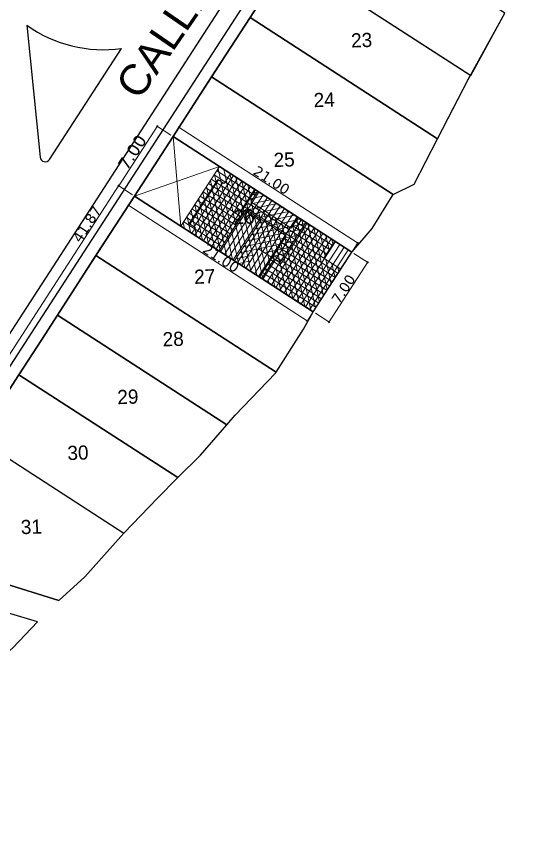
# Model space of a CAD drawing. Header units: millimetres. Extents: x 547073 to 557369, y 9424164 to 9429566.
# Drawn here: x 548992.1 to 549041.4, y 9427677.3 to 9427758.9 of the extents above; entities that cross this region are included whole.
import ezdxf

# ---------------------------------------------------------------- set-up
doc = ezdxf.new("R2010")
doc.units = ezdxf.units.MM
for name, color, linetype, lineweight in [('00 Lotes', 7, 'Continuous', 15), ('polilinea lote', 201, 'Continuous', 25), ('textos_Pen_No__5', 240, 'Continuous', 15), ('trazado manzanas', 6, 'Continuous', 25)]:
    doc.layers.add(name, color=color, linetype=linetype, lineweight=lineweight)
for name, color, linetype in [('NUMERACION', 1, 'Continuous'), ('TEXTO-CATASTRO', 12, 'Continuous'), ('VEREDAS PP', 9, 'Continuous')]:
    doc.layers.add(name, color=color, linetype=linetype)
doc.styles.add('- Txt K', font='verdana.ttf', dxfattribs={"height": 0.15})
doc.styles.add('KBYOZ', font='micross.ttf')
doc.dimstyles.new('1EN100', dxfattribs={"dimtxt": 0.15, "dimasz": 0.15, "dimexe": 0.1, "dimexo": 0.25, "dimgap": 0.05, "dimtad": 1, "dimzin": 1, "dimdsep": 46, "dimtxsty": '- Txt K', "dimblk": 'ARCHTICK', "dimcen": 0, "dimdle": 0.1, "dimclrd": 256, "dimclre": 256, "dimclrt": 7, "dimadec": 0, "dimazin": 0, "dimtfac": 1, "dimtix": 1, "dimtmove": 0, "dimatfit": 1, "dimfxl": 0.1, "dimtvp": 1, "dimtolj": 1, "dimtzin": 0, "dimlwd": 9, "dimlwe": 9, "dimarcsym": 0})

# ---------------------------------------------------------------- blocks, each defined once
blk = doc.blocks.new('RERECRECRE')
at = {"layer": 'textos_Pen_No__5', "lineweight": 0, "true_color": 0x00bb5e}
h = blk.add_hatch(dxfattribs=at)
h.set_pattern_fill('_USER', color=112, scale=0.5, pattern_type=0)
h.set_pattern_definition([(0, (0, 0), (0, 0.5), [])])
h.paths.add_polyline_path([(92825.574, 22122.752), (92818.574, 22122.752), (92818.574, 22108.502), (92819.724, 22108.502), (92819.724, 22107.752), (92824.796, 22107.752), (92824.924, 22107.875), (92824.924, 22108.502), (92825.574, 22108.502)])
h = blk.add_hatch(dxfattribs=at)
h.set_pattern_fill('_USER', color=112, scale=0.5, angle=45, pattern_type=0)
h.set_pattern_definition([(45, (-33.9514, 0), (-0.3535533906, 0.3535533906), [])])
h.paths.add_polyline_path([(92820.574, 22120.756), (92818.574, 22120.756), (92818.574, 22116.452), (92819.824, 22116.452), (92819.824, 22111.702), (92818.574, 22111.702), (92818.574, 22107.202), (92825.574, 22107.202), (92825.574, 22116.702), (92823.299, 22116.702), (92823.299, 22117.352), (92825.574, 22117.352), (92825.574, 22122.752), (92820.574, 22122.752)])
h = blk.add_hatch(dxfattribs=at)
h.set_pattern_fill('_USER', color=112, scale=0.5, angle=90, pattern_type=0)
h.set_pattern_definition([(90, (-21.36673, 0), (-0.5, 3e-17), [])])
h.paths.add_polyline_path([(92820.574, 22120.756), (92818.574, 22120.756), (92818.574, 22116.452), (92819.824, 22116.452), (92819.824, 22111.702), (92818.574, 22111.702), (92818.574, 22107.202), (92825.574, 22107.202), (92825.574, 22111.702), (92820.724, 22111.702), (92820.724, 22116.452), (92825.574, 22116.452), (92825.574, 22122.752), (92820.574, 22122.752)])
h = blk.add_hatch(dxfattribs=at)
h.set_pattern_fill('_USER', color=112, scale=0.5, angle=135, pattern_type=0)
h.set_pattern_definition([(135, (-49.1616, 0), (-0.3535533906, -0.3535533906), [])])
h.paths.add_polyline_path([(92825.574, 22113.502), (92825.574, 22114.852), (92823.299, 22114.852), (92823.299, 22117.502), (92818.574, 22117.502), (92818.574, 22111.452), (92820.874, 22111.452), (92820.874, 22113.502)])
for p, q in [((92818.574, 22101.752), (92825.574, 22107.202)), ((92818.574, 22107.202), (92825.574, 22101.752))]:
    blk.add_line(p, q)
for points in [[(92818.574, 22122.752), (92825.574, 22122.752), (92825.574, 22101.752), (92818.574, 22101.752)], [(92818.574, 22120.756), (92818.574, 22116.452), (92819.824, 22116.452), (92819.824, 22111.702), (92818.574, 22111.702), (92818.574, 22107.202), (92825.574, 22107.202), (92825.574, 22116.702), (92823.299, 22116.702), (92823.299, 22117.352), (92825.574, 22117.352), (92825.574, 22122.752), (92820.574, 22122.752), (92820.574, 22120.756)], [(92818.574, 22120.756), (92818.574, 22116.452), (92819.824, 22116.452), (92819.824, 22111.702), (92818.574, 22111.702), (92818.574, 22107.202), (92825.574, 22107.202), (92825.574, 22111.702), (92820.724, 22111.702), (92820.724, 22116.452), (92825.574, 22116.452), (92825.574, 22122.752), (92820.574, 22122.752), (92820.574, 22120.756)]]:
    blk.add_lwpolyline(points, close=True)
for points in [[(92818.574, 22122.752), (92818.574, 22108.502), (92819.724, 22108.502), (92819.724, 22107.752), (92824.924, 22107.752), (92824.924, 22108.502), (92825.574, 22108.502), (92825.574, 22122.752), (92818.574, 22122.752)], [(92818.574, 22117.502), (92823.299, 22117.502), (92823.299, 22114.852), (92825.574, 22114.852), (92825.574, 22113.502), (92820.874, 22113.502), (92820.874, 22111.452), (92818.574, 22111.452), (92818.574, 22117.502)]]:
    blk.add_lwpolyline(points)
blk = doc.blocks.new('_ArchTick')
at = {"color": 0, "linetype": 'ByBlock', "const_width": 0.15}
blk.add_lwpolyline([(-0.5, -0.5), (0.5, 0.5)], dxfattribs=at)
blk = doc.blocks.new('*D140')
at = {"layer": '00 Lotes', "lineweight": 9, "transparency": 16777216}
for p, q in [((549002.132, 9427742.162), (549006.043, 9427748.207)), ((549007.339, 9427747.249), (549005.905, 9427748.177)), ((549003.537, 9427741.372), (549002.102, 9427742.301))]:
    blk.add_line(p, q, dxfattribs=at)
at = {"layer": 'Defpoints', "color": 0, "lineweight": 70, "transparency": 16777216}
for p in [(549005.989, 9427748.123), (549007.549, 9427747.113), (549003.746, 9427741.236)]:
    blk.add_point(p, dxfattribs=at)
at = {"layer": '00 Lotes', "lineweight": 9, "transparency": 16777216, "xscale": 0.15, "yscale": 0.15, "zscale": 0.15}
for p, rotation in [((549005.989, 9427748.123), 57.09406896240349), ((549002.186, 9427742.246), 237.0940689624035)]:
    blk.add_blockref('_ArchTick', p, dxfattribs=dict(at, rotation=rotation))
at = {"layer": '00 Lotes', "color": 7, "lineweight": 70, "transparency": 16777216, "insert": (549003.521, 9427745.551), "char_height": 0.15, "attachment_point": 5, "rotation": 57.09407, "style": '- Txt K'}
blk.add_mtext('\\A1;{\\H8x;7.00}', dxfattribs=at)
blk = doc.blocks.new('*D141')
at = {"layer": '00 Lotes', "lineweight": 9, "transparency": 16777216}
for p, q in [((549007.685, 9427747.322), (549008.192, 9427748.106)), ((549008.054, 9427748.077), (549025.851, 9427736.557)), ((549025.314, 9427735.911), (549025.822, 9427736.695))]:
    blk.add_line(p, q, dxfattribs=at)
at = {"layer": 'Defpoints', "color": 0, "lineweight": 70, "transparency": 16777216}
for p in [(549007.549, 9427747.113), (549025.767, 9427736.611), (549025.179, 9427735.701)]:
    blk.add_point(p, dxfattribs=at)
at = {"layer": '00 Lotes', "lineweight": 9, "transparency": 16777216, "xscale": 0.15, "yscale": 0.15, "zscale": 0.15}
for p, rotation in [((549008.138, 9427748.022), 147.085403951314), ((549025.767, 9427736.611), 327.085403951314)]:
    blk.add_blockref('_ArchTick', p, dxfattribs=dict(at, rotation=rotation))
at = {"layer": '00 Lotes', "color": 7, "lineweight": 70, "transparency": 16777216, "insert": (549017.263, 9427742.796), "char_height": 0.15, "attachment_point": 5, "rotation": 327.0854, "style": '- Txt K'}
blk.add_mtext('\\A1;{\\H6.66667x;21.00}', dxfattribs=at)
blk = doc.blocks.new('*D142')
at = {"layer": '00 Lotes', "lineweight": 9, "transparency": 16777216}
for p, q in [((549003.61, 9427741.026), (549003.102, 9427740.243)), ((549003.073, 9427740.381), (549020.869, 9427728.86)), ((549021.238, 9427729.615), (549020.731, 9427728.831))]:
    blk.add_line(p, q, dxfattribs=at)
at = {"layer": 'Defpoints', "color": 0, "lineweight": 70, "transparency": 16777216}
for p in [(549003.745, 9427741.236), (549021.374, 9427729.824), (549020.785, 9427728.915)]:
    blk.add_point(p, dxfattribs=at)
at = {"layer": '00 Lotes', "lineweight": 9, "transparency": 16777216, "xscale": 0.15, "yscale": 0.15, "zscale": 0.15}
for p, rotation in [((549003.156, 9427740.327), 147.0835788898253), ((549020.785, 9427728.915), 327.0835788898253)]:
    blk.add_blockref('_ArchTick', p, dxfattribs=dict(at, rotation=rotation))
at = {"layer": '00 Lotes', "color": 7, "lineweight": 70, "transparency": 16777216, "insert": (549012.281, 9427735.1), "char_height": 0.15, "attachment_point": 5, "rotation": 327.08358, "style": '- Txt K'}
blk.add_mtext('\\A1;{\\H6.66667x;21.00}', dxfattribs=at)
blk = doc.blocks.new('*D143')
at = {"layer": '00 Lotes', "lineweight": 9, "transparency": 16777216}
for p, q in [((549025.389, 9427735.566), (549026.823, 9427734.637)), ((549022.88, 9427728.732), (549026.794, 9427734.776)), ((549021.584, 9427729.69), (549023.019, 9427728.761))]:
    blk.add_line(p, q, dxfattribs=at)
at = {"layer": 'Defpoints', "color": 0, "lineweight": 70, "transparency": 16777216}
for p in [(549025.179, 9427735.702), (549026.739, 9427734.692), (549021.374, 9427729.826)]:
    blk.add_point(p, dxfattribs=at)
at = {"layer": '00 Lotes', "lineweight": 9, "transparency": 16777216, "xscale": 0.15, "yscale": 0.15, "zscale": 0.15}
for p, rotation in [((549026.739, 9427734.692), 57.07673894956052), ((549022.935, 9427728.816), 237.0767389495605)]:
    blk.add_blockref('_ArchTick', p, dxfattribs=dict(at, rotation=rotation))
at = {"layer": '00 Lotes', "color": 7, "lineweight": 70, "transparency": 16777216, "insert": (549024.358, 9427732.064), "char_height": 0.15, "attachment_point": 5, "rotation": 57.07674, "style": '- Txt K'}
blk.add_mtext('\\A1;{\\H6.66667x;7.00}', dxfattribs=at)
blk = doc.blocks.new('*D144')
at = {"layer": '00 Lotes', "lineweight": 9, "transparency": 16777216}
for p, q in [((548979.38, 9427707.012), (549002.24, 9427742.33)), ((549003.535, 9427741.372), (549002.102, 9427742.3)), ((548980.784, 9427706.223), (548979.351, 9427707.151))]:
    blk.add_line(p, q, dxfattribs=at)
at = {"layer": 'Defpoints', "color": 0, "lineweight": 70, "transparency": 16777216}
for p in [(549002.186, 9427742.246), (549003.745, 9427741.236), (548980.994, 9427706.087)]:
    blk.add_point(p, dxfattribs=at)
at = {"layer": '00 Lotes', "lineweight": 9, "transparency": 16777216, "xscale": 0.15, "yscale": 0.15, "zscale": 0.15}
for p, rotation in [((549002.186, 9427742.246), 57.08641191903276), ((548979.435, 9427707.096), 237.0864119190328)]:
    blk.add_blockref('_ArchTick', p, dxfattribs=dict(at, rotation=rotation))
at = {"layer": '00 Lotes', "color": 7, "lineweight": 70, "transparency": 16777216, "insert": (548999.059, 9427738.47), "char_height": 0.15, "attachment_point": 5, "rotation": 57.08641, "style": '- Txt K'}
blk.add_mtext('\\A1;{\\H6.66667x;41.87}', dxfattribs=at)

msp = doc.modelspace()

# ---------------------------------------------------------------- linework, layer by layer
at = {"layer": 'polilinea lote'}
for points in [[(549104.699, 9427897.204), (549015.157, 9427758.866), (549011.353, 9427752.99), (549007.55, 9427747.113), (549003.746, 9427741.237), (548999.942, 9427735.36), (548996.139, 9427729.484), (548992.335, 9427723.608), (548988.26, 9427717.311)], [(548980.994, 9427706.087), (548996.289, 9427701.336), (548998.828, 9427703.677), (549002.134, 9427707.367), (549002.701, 9427707.964), (549006, 9427711.438), (549008.022, 9427713.454), (549010.262, 9427715.688), (549012.853, 9427718.665), (549013.675, 9427719.608), (549017.64, 9427723.758), (549017.712, 9427723.859), (549020.429, 9427728.108), (549021.375, 9427729.826), (549023.748, 9427733.491), (549025.178, 9427735.701), (549027.205, 9427738.028), (549029.267, 9427741.395), (549031.347, 9427742.418), (549033.652, 9427746.895), (549036.671, 9427752.728), (549040.108, 9427758.978)], [(549015.157, 9427758.866), (549033.652, 9427746.895)], [(549011.353, 9427752.99), (549029.267, 9427741.395)], [(549007.55, 9427747.113), (549025.178, 9427735.701)], [(549003.746, 9427741.237), (549021.375, 9427729.826)], [(548999.942, 9427735.36), (549017.712, 9427723.859)], [(548996.139, 9427729.484), (549012.853, 9427718.665)], [(548992.335, 9427723.607), (549008.022, 9427713.454)], [(548988.26, 9427717.311), (549002.701, 9427707.964)]]:
    msp.add_lwpolyline(points, dxfattribs=at)
for points in [[(549022.764, 9427770.619), (549018.961, 9427764.742), (549036.922, 9427753.116), (549036.922, 9427753.116), (549040.108, 9427758.978), (549040.267, 9427759.29)], [(549018.94, 9427764.753), (549015.157, 9427758.866), (549033.652, 9427746.895), (549034.735, 9427748.998), (549036.671, 9427752.728), (549036.895, 9427753.134)], [(549015.157, 9427758.866), (549011.353, 9427752.99), (549029.267, 9427741.395), (549031.347, 9427742.419), (549033.652, 9427746.895)], [(549011.353, 9427752.99), (549007.55, 9427747.113), (549025.178, 9427735.701), (549027.205, 9427738.029), (549029.267, 9427741.395)], [(549007.55, 9427747.113), (549003.746, 9427741.237), (549021.375, 9427729.826), (549023.748, 9427733.492), (549025.178, 9427735.701)], [(549003.746, 9427741.237), (548999.942, 9427735.36), (549017.712, 9427723.859), (549020.43, 9427728.109), (549021.375, 9427729.826)], [(548999.942, 9427735.36), (548996.139, 9427729.484), (549012.853, 9427718.665), (549013.675, 9427719.608), (549017.64, 9427723.759), (549017.712, 9427723.859)], [(548996.139, 9427729.484), (548994.586, 9427727.085), (548992.335, 9427723.608), (549008.022, 9427713.454), (549010.262, 9427715.688), (549012.853, 9427718.665)], [(548992.335, 9427723.608), (548988.239, 9427717.308), (549002.701, 9427707.964), (549005.999, 9427711.436), (549008.022, 9427713.454)], [(548988.26, 9427717.311), (549002.701, 9427707.964), (548998.828, 9427703.677), (548996.289, 9427701.336), (548980.994, 9427706.087)], [(548994.164, 9427699.218), (548964.819, 9427708.044), (548956.938, 9427695.888), (548972.157, 9427678.681), (548975.829, 9427681.755), (548978.739, 9427684.265), (548982.16, 9427687.356), (548984.946, 9427690.106), (548988.227, 9427693.576), (548991.755, 9427696.666)]]:
    msp.add_lwpolyline(points, close=True, dxfattribs=at)
at = {"layer": 'trazado manzanas'}
for points in [[(549101.56, 9427897.875), (548989.08, 9427724.099)], [(549047.579, 9427811.166), (548993.927, 9427728.276)], [(548994.586, 9427727.085), (548994.586, 9427727.085), (548996.139, 9427729.484), (548999.942, 9427735.36), (549003.746, 9427741.237), (549007.55, 9427747.113), (549011.353, 9427752.99), (549015.157, 9427758.866), (549048.56, 9427810.471)], [(548993.927, 9427728.276), (548990.865, 9427723.544)], [(548993.927, 9427728.276), (548990.865, 9427723.544)]]:
    msp.add_lwpolyline(points, dxfattribs=at)
at = {"layer": 'trazado manzanas', "elevation": 35.757}
msp.add_lwpolyline([(548993.124, 9427758.087), (548994.443, 9427745.066, 0.708702), (548995.36, 9427744.845), (549002.453, 9427755.802)], format="xyb", dxfattribs=at)
at = {"layer": 'trazado manzanas'}
msp.add_lwpolyline([(548989.736, 9427721.801), (548980.481, 9427707.503), (548967.497, 9427711.536, 0.251709), (548958.203, 9427709.729), (548954.063, 9427706.346), (548950.633, 9427703.312), (548950.13, 9427703.881), (548959.125, 9427731.326), (548956.828, 9427732.023), (548947.421, 9427703.321), (548970.467, 9427677.266), (548972.264, 9427678.856), (548951.428, 9427702.413), (548954.841, 9427705.431), (548958.962, 9427708.8, -0.251709), (548967.142, 9427710.39), (548980.994, 9427706.087), (548988.26, 9427717.311), (548992.335, 9427723.608), (548994.586, 9427727.085)], format="xyb", dxfattribs=at)
msp.add_lwpolyline([(548989.736, 9427721.801), (548980.481, 9427707.503), (548967.497, 9427711.536, 0.251709), (548958.203, 9427709.729), (548954.063, 9427706.346), (548950.633, 9427703.312), (548950.13, 9427703.881), (548959.125, 9427731.326), (548956.828, 9427732.023), (548947.421, 9427703.321), (548970.467, 9427677.266), (548972.264, 9427678.856), (548951.428, 9427702.413), (548954.841, 9427705.431), (548958.962, 9427708.8, -0.251709), (548967.142, 9427710.39), (548980.994, 9427706.087), (548988.26, 9427717.311), (548992.335, 9427723.608), (548994.586, 9427727.085)], format="xyb", dxfattribs=at)
msp.add_arc((549000.662, 9427768.678), 13, 234.56026, 277.91835, dxfattribs=at)
at = {"layer": 'VEREDAS PP'}
msp.add_lwpolyline([(548980.994, 9427706.087), (549057.898, 9427824.898)], dxfattribs=at)

# ---------------------------------------------------------------- block references
at = {"layer": '00 Lotes', "color": 1, "lineweight": 70, "rotation": 237.0844897515469}
msp.add_blockref('RERECRECRE', (580891.503, 9517675.91), dxfattribs=at)

# ---------------------------------------------------------------- texts
at = {"layer": 'NUMERACION', "char_height": 1.4, "width": 3.30606, "attachment_point": 1, "rotation": 1.9038}
for s, insert in [('23', (549025.085, 9427757.287)), ('24', (549021.395, 9427751.4)), ('25', (549017.444, 9427745.497)), ('26', (549013.49, 9427739.854)), ('27', (549009.606, 9427733.967)), ('28', (549006.495, 9427727.803)), ('29', (549002.026, 9427722.096)), ('30', (548997.101, 9427716.583)), ('31', (548992.505, 9427709.273))]:
    msp.add_mtext(s, dxfattribs=dict(at, insert=insert))
at = {"layer": 'TEXTO-CATASTRO', "insert": (549008.7, 9427759.747), "char_height": 3, "width": 0.00000000024, "attachment_point": 5, "rotation": 55.4805, "style": 'KBYOZ'}
msp.add_mtext('CALLE "K"', dxfattribs=at)

# ---------------------------------------------------------------- dimensions: what is measured, and where the dimension line sits
at = {"layer": '00 Lotes', "color": 1, "lineweight": 70}
for p1, p2, distance, text, picture, middle in [((549003.746, 9427741.236), (549007.549, 9427747.113), 1.859, '{\\H8x;<>}', '*D140', (549003.521, 9427745.551)), ((549007.549, 9427747.113), (549025.179, 9427735.701), 1.084, '{\\H6.66667x;<>}', '*D141', (549017.263, 9427742.796)), ((549003.745, 9427741.236), (549021.374, 9427729.824), -1.084, '{\\H6.66667x;<>}', '*D142', (549012.281, 9427735.1)), ((549021.374, 9427729.826), (549025.179, 9427735.702), -1.859, '{\\H6.66667x;<>}', '*D143', (549024.358, 9427732.064))]:
    dim = msp.add_aligned_dim(p1=p1, p2=p2, distance=distance, text=text, dimstyle='1EN100', override={"dimlfac": -0.500002}, dxfattribs=at)
    dim.commit()
    dim.dimension.update_dxf_attribs({"geometry": picture, "text_midpoint": middle})
dim = msp.add_linear_dim(base=(549002.1856, 9427742.2458), p1=(548980.9943, 9427706.0867), p2=(549003.7454, 9427741.2362), angle=57.08641, text='{\\H6.66667x;<>}', dimstyle='1EN100', override={"dimlfac": -0.500002}, dxfattribs=at)
dim.commit()
dim.dimension.update_dxf_attribs({"geometry": '*D144', "text_midpoint": (548999.5401, 9427738.1585), "dimtype": 161})

doc.saveas('drawing.dxf')
